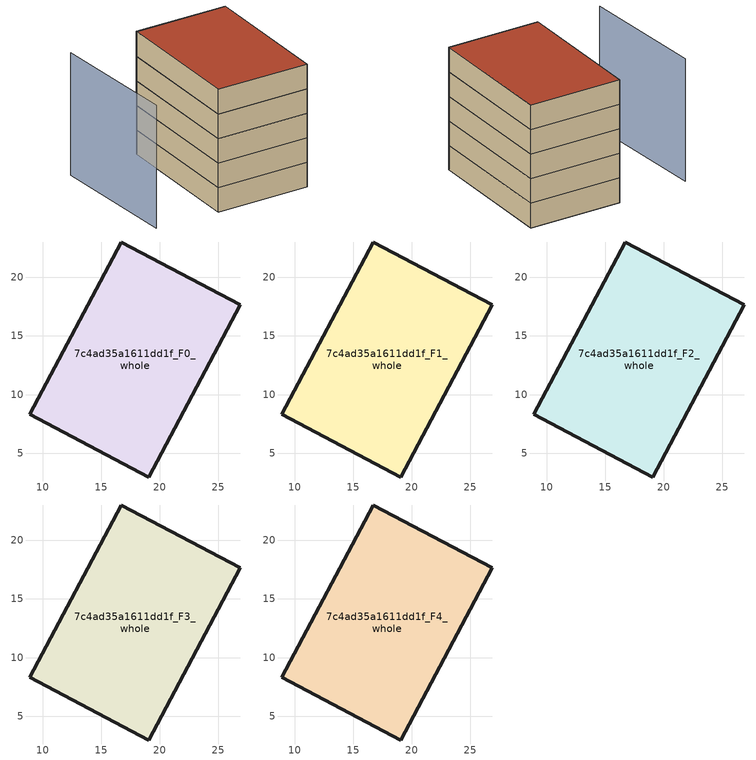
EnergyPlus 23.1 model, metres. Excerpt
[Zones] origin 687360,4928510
7c4ad35a1611dd1f_F0_whole
 floor ground (EU_floor_Construction): 19.06,2.96 26.84,17.64 16.7,23.02 8.92,8.34 z0
 wall outside (EU_wall_Construction): 19.06,2.96 8.92,8.34 16.7,23.02 26.84,17.64 19.06,2.96 z0:3
7c4ad35a1611dd1f_F1_whole
 floor to 7c4ad35a1611dd1f_F0_whole (EU_floor_Construction): 19.05,2.96 26.84,17.64 16.7,23.02 8.92,8.34 z3
 wall outside (EU_wall_Construction): 19.06,2.96 8.92,8.34 16.7,23.02 26.84,17.64 19.06,2.96 z3:6
7c4ad35a1611dd1f_F2_whole
 floor to 7c4ad35a1611dd1f_F1_whole (EU_floor_Construction): 19.05,2.96 26.84,17.64 16.7,23.02 8.92,8.34 z6
 wall outside (EU_wall_Construction): 19.06,2.96 8.92,8.34 16.7,23.02 26.84,17.64 19.06,2.96 z6:9
7c4ad35a1611dd1f_F3_whole
 floor to 7c4ad35a1611dd1f_F2_whole (EU_floor_Construction): 19.05,2.96 26.84,17.64 16.7,23.02 8.92,8.34 z9
 wall outside (EU_wall_Construction): 19.06,2.96 8.92,8.34 16.7,23.02 26.84,17.64 19.06,2.96 z9:12
7c4ad35a1611dd1f_F4_whole
 floor to 7c4ad35a1611dd1f_F3_whole (EU_floor_Construction): 19.05,2.96 26.84,17.64 16.7,23.02 8.92,8.34 z12
 wall outside (EU_wall_Construction): 19.06,2.96 8.92,8.34 16.7,23.02 26.84,17.64 19.06,2.96 z12:15
 roof outside (EU_roof_Construction): 26.84,17.64 19.06,2.96 8.92,8.34 16.7,23.02 z15
shading: 8.74,26.7 2.3,12.33 z0:15
[Building]
EU S2 Campaign: North Axis=0; Terrain=City; Solar Distribution=FullExterior
[Site:Location]
Bologna: Latitude=44.5; Longitude=11.25; Time Zone=1; Elevation=37
[SizingPeriod:WeatherFileDays]
AnnualSizingPeriod: Begin Month=1; Begin Day of Month=1; End Month=12; End Day of Month=31; Day of Week for Start Day=Monday; Use Weather File Daylight Saving Period=No; Use Weather File Rain and Snow Indicators=No
[MATERIAL]
EU_InternalMass_Material: Roughness=MediumRough; Thickness=0.1; Conductivity=1; Density=1800; Specific Heat=900; Thermal Absorptance=0.9; Solar Absorptance=0.7; Visible Absorptance=0.7
[MATERIAL:NOMASS] Roughness=MediumRough; Thermal Absorptance=0.9; Solar Absorptance=0.7; Visible Absorptance=0.7
Name | Thermal Resistance
EU_wall_NoMass | 0.905828
EU_roof_NoMass | 0.37593
EU_floor_NoMass | 0.67114
[CONSTRUCTION]
EU_wall_Construction: EU_wall_NoMass
EU_roof_Construction: EU_roof_NoMass
EU_floor_Construction: EU_floor_NoMass
EU_InternalMass_Construction: EU_InternalMass_Material
[ZONE] Type=1; Multiplier=1; Ceiling Height=autocalculate; Floor Area=autocalculate; Part of Total Floor Area=Yes
Name | Volume
7c4ad35a1611dd1f_F0_whole | 572.099
7c4ad35a1611dd1f_F1_whole; 7c4ad35a1611dd1f_F2_whole; 7c4ad35a1611dd1f_F3_whole; 7c4ad35a1611dd1f_F4_whole | 572.098
[INTERNALMASS] Construction=EU_InternalMass_Construction; Surface Area=190.7
Name | Zone or ZoneList
7c4ad35a1611dd1f_F0_whole_EU_InternalMass | 7c4ad35a1611dd1f_F0_whole
7c4ad35a1611dd1f_F1_whole_EU_InternalMass | 7c4ad35a1611dd1f_F1_whole
7c4ad35a1611dd1f_F2_whole_EU_InternalMass | 7c4ad35a1611dd1f_F2_whole
7c4ad35a1611dd1f_F3_whole_EU_InternalMass | 7c4ad35a1611dd1f_F3_whole
7c4ad35a1611dd1f_F4_whole_EU_InternalMass | 7c4ad35a1611dd1f_F4_whole
[OTHEREQUIPMENT] Fuel Type=Electricity; Design Level Calculation Method=Watts/Area; Power per Zone Floor Area=1; Fraction Latent=0; Fraction Radiant=0; Fraction Lost=0; Carbon Dioxide Generation Rate=0; EndUse Subcategory=EU_Step8_InternalGains
Name | Zone or ZoneList or Space or SpaceList | Schedule
EU_Step8_InternalGain_7c4ad35a1611dd1f_F0_whole_f000 | 7c4ad35a1611dd1f_F0_whole | EU_Step8_GainSchedule_7c4ad35a1611dd1f_F0_whole_f000
EU_Step8_InternalGain_7c4ad35a1611dd1f_F1_whole_f000 | 7c4ad35a1611dd1f_F1_whole | EU_Step8_GainSchedule_7c4ad35a1611dd1f_F1_whole_f000
EU_Step8_InternalGain_7c4ad35a1611dd1f_F2_whole_f000 | 7c4ad35a1611dd1f_F2_whole | EU_Step8_GainSchedule_7c4ad35a1611dd1f_F2_whole_f000
EU_Step8_InternalGain_7c4ad35a1611dd1f_F3_whole_f000 | 7c4ad35a1611dd1f_F3_whole | EU_Step8_GainSchedule_7c4ad35a1611dd1f_F3_whole_f000
EU_Step8_InternalGain_7c4ad35a1611dd1f_F4_whole_f000 | 7c4ad35a1611dd1f_F4_whole | EU_Step8_GainSchedule_7c4ad35a1611dd1f_F4_whole_f000
[ZONEVENTILATION:DESIGNFLOWRATE] Schedule=EU_AlwaysOn; Design Flow Rate Calculation Method=AirChanges/Hour; Air Changes per Hour=0.73129; Ventilation Type=Natural; Fan Pressure Rise=0; Fan Total Efficiency=1; Constant Term Coefficient=1; Temperature Term Coefficient=0; Velocity Term Coefficient=0; Velocity Squared Term Coefficient=0; Minimum Indoor Temperature=-100; Maximum Indoor Temperature=100; Delta Temperature=-100; Minimum Outdoor Temperature=-100; Maximum Outdoor Temperature=100; Maximum Wind Speed=40
Name | Zone or ZoneList or Space or SpaceList
EU_ConstantAir_7c4ad35a1611dd1f_F0_whole | 7c4ad35a1611dd1f_F0_whole
EU_ConstantAir_7c4ad35a1611dd1f_F1_whole | 7c4ad35a1611dd1f_F1_whole
EU_ConstantAir_7c4ad35a1611dd1f_F2_whole | 7c4ad35a1611dd1f_F2_whole
EU_ConstantAir_7c4ad35a1611dd1f_F3_whole | 7c4ad35a1611dd1f_F3_whole
EU_ConstantAir_7c4ad35a1611dd1f_F4_whole | 7c4ad35a1611dd1f_F4_whole
[HVACTEMPLATE:THERMOSTAT] Constant Heating Setpoint=20; Constant Cooling Setpoint=50
EU_HeatOnly_7c4ad35a1611dd1f_F0_whole; EU_HeatOnly_7c4ad35a1611dd1f_F1_whole; EU_HeatOnly_7c4ad35a1611dd1f_F2_whole; EU_HeatOnly_7c4ad35a1611dd1f_F3_whole; EU_HeatOnly_7c4ad35a1611dd1f_F4_whole
[HVACTEMPLATE:ZONE:IDEALLOADSAIRSYSTEM] System Availability Schedule=EU_AlwaysOn; Maximum Heating Supply Air Temperature=50; Minimum Cooling Supply Air Temperature=13; Maximum Heating Supply Air Humidity Ratio=0.0156; Minimum Cooling Supply Air Humidity Ratio=0.0077; Heating Limit=NoLimit; Cooling Limit=NoLimit; Heating Availability Schedule=EU_AlwaysOn; Cooling Availability Schedule=EU_CoolingOff; Dehumidification Control Type=ConstantSensibleHeatRatio; Cooling Sensible Heat Ratio=0.7; Dehumidification Setpoint=60; Humidification Control Type=None; Humidification Setpoint=30; Outdoor Air Method=None; Outdoor Air Flow Rate per Person=0.00944; Outdoor Air Flow Rate per Zone Floor Area=0; Outdoor Air Flow Rate per Zone=0; Demand Controlled Ventilation Type=None; Outdoor Air Economizer Type=NoEconomizer; Heat Recovery Type=None; Sensible Heat Recovery Effectiveness=0.7; Latent Heat Recovery Effectiveness=0.65
Name | Template Thermostat
7c4ad35a1611dd1f_F0_whole | EU_HeatOnly_7c4ad35a1611dd1f_F0_whole
7c4ad35a1611dd1f_F1_whole | EU_HeatOnly_7c4ad35a1611dd1f_F1_whole
7c4ad35a1611dd1f_F2_whole | EU_HeatOnly_7c4ad35a1611dd1f_F2_whole
7c4ad35a1611dd1f_F3_whole | EU_HeatOnly_7c4ad35a1611dd1f_F3_whole
7c4ad35a1611dd1f_F4_whole | EU_HeatOnly_7c4ad35a1611dd1f_F4_whole
[SIZING:ZONE] Zone Cooling Design Supply Air Temperature Input Method=SupplyAirTemperature; Zone Cooling Design Supply Air Temperature=13; Zone Heating Design Supply Air Temperature Input Method=SupplyAirTemperature; Zone Heating Design Supply Air Temperature=50; Zone Cooling Design Supply Air Humidity Ratio=0.008; Zone Heating Design Supply Air Humidity Ratio=0.008; Cooling Design Air Flow Method=DesignDay; Cooling Design Air Flow Rate=0; Cooling Minimum Air Flow per Zone Floor Area=0.000762; Cooling Minimum Air Flow=0; Cooling Minimum Air Flow Fraction=0.2; Heating Design Air Flow Method=DesignDay; Heating Design Air Flow Rate=0; Heating Maximum Air Flow per Zone Floor Area=0.002032; Heating Maximum Air Flow=0.141576; Heating Maximum Air Flow Fraction=0.3; Account for Dedicated Outdoor Air System=No; Dedicated Outdoor Air System Control Strategy=NeutralSupplyAir; Dedicated Outdoor Air Low Setpoint Temperature for Design=autosize; Dedicated Outdoor Air High Setpoint Temperature for Design=autosize; Zone Load Sizing Method=Sensible Load Only No Latent Load; Zone Latent Cooling Design Supply Air Humidity Ratio Input Method=HumidityRatioDifference; Zone Cooling Design Supply Air Humidity Ratio Difference=0.005; Zone Latent Heating Design Supply Air Humidity Ratio Input Method=HumidityRatioDifference; Zone Humidification Design Supply Air Humidity Ratio Difference=0.005
7c4ad35a1611dd1f_F0_whole; 7c4ad35a1611dd1f_F1_whole; 7c4ad35a1611dd1f_F2_whole; 7c4ad35a1611dd1f_F3_whole; 7c4ad35a1611dd1f_F4_whole
[SCHEDULE:CONSTANT]
Name | Hourly Value
EU_AlwaysOn | 1
EU_CoolingOff | 0
[SCHEDULE:FILE] Column Number=1; Rows to Skip at Top=0; Number of Hours of Data=8760; Column Separator=Comma; Interpolate to Timestep=No; Minutes per Item=60; Adjust Schedule for Daylight Savings=Yes
Name | File
EU_Step8_GainSchedule_7c4ad35a1611dd1f_F0_whole_f000 | ../../schedules/7c4ad35a1611dd1f/7c4ad35a1611dd1f_F0_whole_f000_gain.csv
EU_Step8_GainSchedule_7c4ad35a1611dd1f_F1_whole_f000 | ../../schedules/7c4ad35a1611dd1f/7c4ad35a1611dd1f_F1_whole_f000_gain.csv
EU_Step8_GainSchedule_7c4ad35a1611dd1f_F2_whole_f000 | ../../schedules/7c4ad35a1611dd1f/7c4ad35a1611dd1f_F2_whole_f000_gain.csv
EU_Step8_GainSchedule_7c4ad35a1611dd1f_F3_whole_f000 | ../../schedules/7c4ad35a1611dd1f/7c4ad35a1611dd1f_F3_whole_f000_gain.csv
EU_Step8_GainSchedule_7c4ad35a1611dd1f_F4_whole_f000 | ../../schedules/7c4ad35a1611dd1f/7c4ad35a1611dd1f_F4_whole_f000_gain.csv
